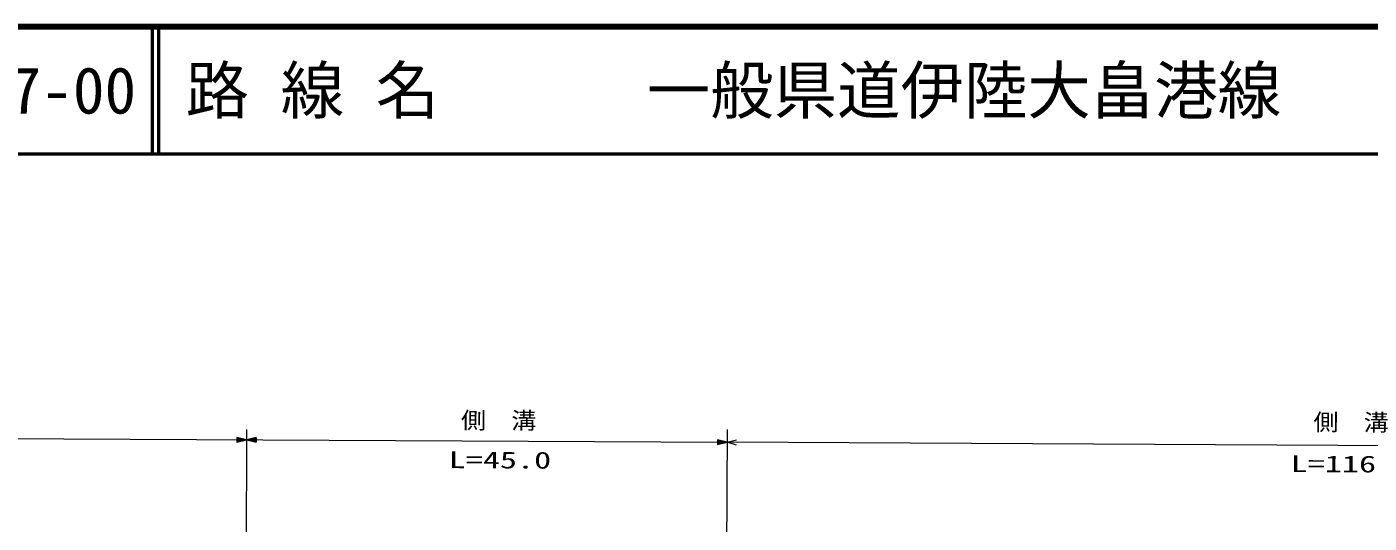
# Model space of a CAD drawing. Units: millimetres, scale not verified. Extents: x 40000 to 680000, y 20000 to 380000.
# Drawn here: x 167866 to 273677, y 340898 to 380000 of the extents above; entities that cross this region are included whole.
import ezdxf
from ezdxf.enums import TextEntityAlignment as Align

# ---------------------------------------------------------------- set-up
doc = ezdxf.new("R2010")
doc.units = ezdxf.units.MM
doc.header["$LTSCALE"] = 1000
for name, color, linetype, lineweight in [('M-STR-HTXT', 7, 'Continuous', 13), ('M-TTL', 2, 'Continuous', 140), ('M-TTL-LINE', 7, 'Continuous', 50)]:
    doc.layers.add(name, color=color, linetype=linetype, lineweight=lineweight)
doc.layers.add('M-TTL-TXT', color=7, linetype='Continuous')
doc.styles.add('ＭＳ ゴシック', font='')
doc.styles.get('ＭＳ ゴシック').set_extended_font_data('MS Gothic')

msp = doc.modelspace()

# ---------------------------------------------------------------- linework, layer by layer
at = {"layer": 'M-STR-HTXT'}
for p, q in [((185193, 348265), (185053, 321785)), ((223064, 348265), (222925, 321785)), ((111625, 347851), (223059, 347265)), ((321288, 346749), (223059, 347265))]:
    msp.add_line(p, q, dxfattribs=at)
for points in [[(185171, 347459), (184422, 347651), (184420, 347276)], [(185018, 347460), (184468, 347332), (184469, 347594)], [(184943, 347461), (184496, 347360), (184497, 347566)], [(184866, 347461), (184524, 347388), (184525, 347538)], [(184791, 347461), (184552, 347416), (184553, 347509)], [(185203, 347472), (185952, 347280), (185954, 347655)], [(185357, 347471), (185907, 347599), (185905, 347337)], [(185432, 347471), (185878, 347571), (185877, 347365)], [(185509, 347470), (185850, 347543), (185849, 347393)], [(185584, 347470), (185822, 347515), (185821, 347422)], [(223059, 347265), (222310, 347457), (222308, 347082)], [(222905, 347266), (222355, 347138), (222357, 347400)], [(222830, 347266), (222384, 347166), (222385, 347372)], [(222754, 347267), (222412, 347194), (222413, 347344)], [(222679, 347267), (222440, 347222), (222441, 347315)]]:
    msp.add_lwpolyline(points, close=True, dxfattribs=at)
for points in [[(185095, 347460), (184439, 347304), (184441, 347623), (185093, 347460)], [(184581, 347462), (184714, 347462), (184581, 347444), (184581, 347481), (184714, 347462)], [(185280, 347471), (185935, 347627), (185933, 347308), (185282, 347471)], [(185794, 347469), (185660, 347469), (185794, 347487), (185793, 347450), (185660, 347469)], [(222982, 347266), (222327, 347110), (222329, 347428), (222980, 347266)], [(222469, 347268), (222602, 347268), (222468, 347250), (222469, 347287), (222602, 347268)], [(223808, 347046), (223059, 347265), (223810, 347475)]]:
    msp.add_lwpolyline(points, dxfattribs=at)
at = {"layer": 'M-TTL'}
msp.add_line((680000, 380000), (40000, 380000), dxfattribs=at)
at = {"layer": 'M-TTL-LINE'}
for p, q in [((177750, 380000), (177750, 370000)), ((178250, 380000), (178250, 370000)), ((40000, 370000), (680000, 370000))]:
    msp.add_line(p, q, dxfattribs=at)

# ---------------------------------------------------------------- texts
at = {"layer": 'M-STR-HTXT', "style": 'ＭＳ ゴシック'}
for s, width, p in [('側\u3000溝', 1.1, (202083, 347950)), ('側\u3000溝', 1.1, (269278, 347807)), ('L=45.0', 1.5, (201112, 344838)), ('L=116.0', 1.5, (267485, 344532))]:
    msp.add_text(s, height=1320, rotation=359.699, dxfattribs=dict(at, width=width)).set_placement(p, align=Align.BOTTOM_LEFT)
at = {"layer": 'M-TTL-TXT', "style": 'ＭＳ ゴシック'}
for s, p in [('017-00', (161521, 375000)), ('路 線 名', (180380, 375000)), ('一般県道伊陸大畠港線', (216734, 375000))]:
    msp.add_text(s, height=3666, dxfattribs=at).set_placement(p, align=Align.MIDDLE_LEFT)

doc.saveas('drawing.dxf')
